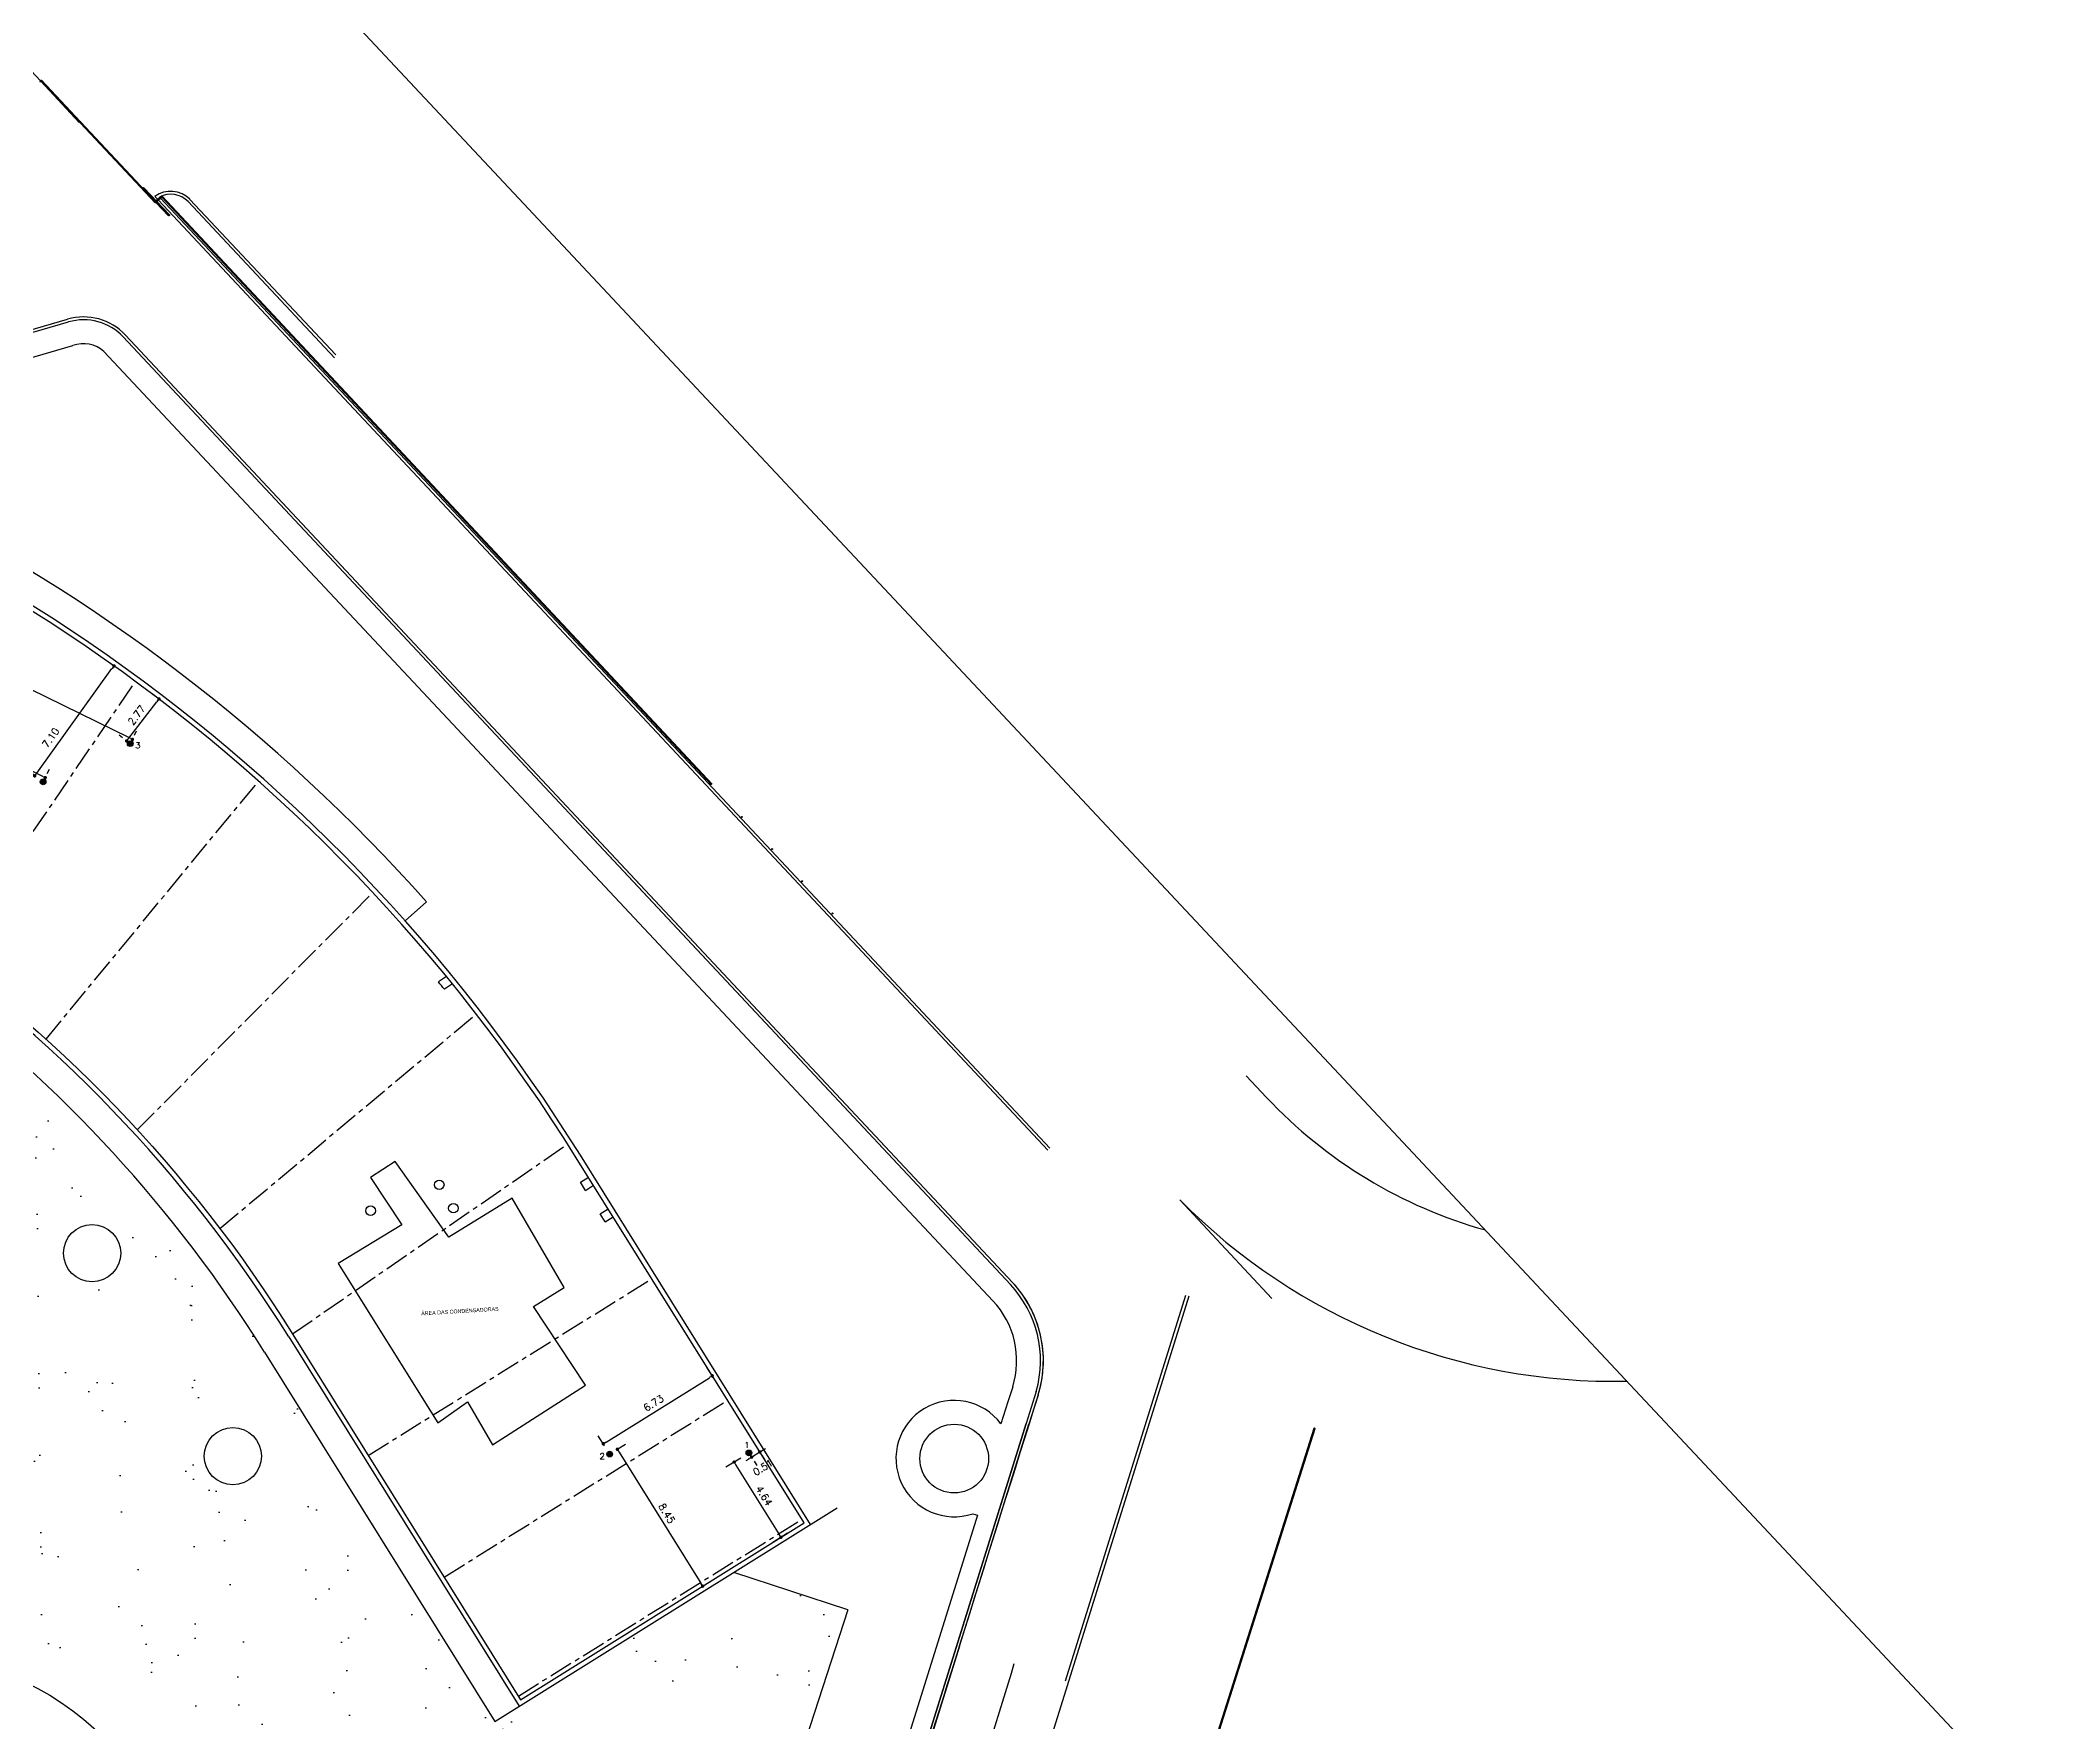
# Model space of a CAD drawing. Header units: metres. Extents: x 1796 to 2240, y -1398 to -687.
# Drawn here: x 2063.6 to 2169, y -1231.8 to -1143.7 of the extents above; entities that cross this region are included whole.
import ezdxf

# ---------------------------------------------------------------- set-up
doc = ezdxf.new("R2010")
doc.units = ezdxf.units.M
doc.header["$MEASUREMENT"] = 0
doc.linetypes.add('CENTER', pattern=[2, 1.25, -0.25, 0.25, -0.25])
doc.layers.get('0').update_dxf_attribs({"linetype": 'CONTINUOUS'})
doc.layers.get('Defpoints').update_dxf_attribs({"linetype": 'CONTINUOUS'})
for name, color, linetype in [('ARQUITETURA', 253, 'CONTINUOUS'), ('Cota', 10, 'CONTINUOUS'), ('MARCAÇÕES NA MANTA', 6, 'CONTINUOUS')]:
    doc.layers.add(name, color=color, linetype=linetype)
doc.styles.add('ENGECAD', font='arial.ttf')
doc.styles.add('R60-250', font='romans.shx', dxfattribs={"height": 0.375})
doc.styles.add('S20', font='SIMPLEX.shx', dxfattribs={"width": 1.1, "height": 0.2})
doc.dimstyles.new('250', dxfattribs={"dimtxt": 0.375, "dimasz": 0.18, "dimexe": 0.5, "dimexo": 0.5, "dimgap": 0.225, "dimtad": 1, "dimzin": 1, "dimdsep": 46, "dimtxsty": 'R60-250', "dimblk1": 'DOT', "dimblk2": 'DOT', "dimsah": 1, "dimcen": 0, "dimclrd": 1, "dimclre": 1, "dimclrt": 30, "dimadec": 0, "dimazin": 0, "dimtfac": 1, "dimtmove": 2, "dimatfit": 3, "dimldrblk": 'DOT', "dimfxl": 1, "dimtolj": 1, "dimtzin": 0, "dimarcsym": 0})

# ---------------------------------------------------------------- blocks, each defined once
blk = doc.blocks.new('_DOT')
at = {"color": 0, "linetype": 'ByBlock'}
blk.add_line((-0.5, 0), (-1, 0), dxfattribs=at)
at = {"color": 0, "linetype": 'ByBlock', "const_width": 0.5}
blk.add_lwpolyline([(-0.25, 0, 1), (0.25, 0, 1)], format="xyb", close=True, dxfattribs=at)
blk = doc.blocks.new('*D991')
at = {"layer": 'Cota', "color": 1, "lineweight": -2, "transparency": 16777216}
for p, q in [((2100.69, -1218), (2100.54, -1218.09)), ((2100.84, -1217.9), (2101.27, -1217.63)), ((2100.97, -1218.11), (2101.11, -1218.33)), ((2101.4, -1217.84), (2101.54, -1218.06)), ((2101.43, -1217.54), (2101.58, -1217.44))]:
    blk.add_line(p, q, dxfattribs=at)
at = {"layer": 'Defpoints', "color": 0, "transparency": 16777216}
for p in [(2100.7, -1217.68), (2101.13, -1217.41), (2101.27, -1217.63)]:
    blk.add_point(p, dxfattribs=at)
at = {"layer": 'Cota', "color": 1, "lineweight": -2, "transparency": 16777216, "xscale": 0.18, "yscale": 0.18, "zscale": 0.18}
for p, rotation in [((2100.84, -1217.9), 31.93962668871673), ((2101.27, -1217.63), 211.9396266887167)]:
    blk.add_blockref('_DOT', p, dxfattribs=dict(at, rotation=rotation))
at = {"layer": 'Cota', "color": 30, "transparency": 16777216, "insert": (2101.44, -1218.44), "char_height": 0.375, "attachment_point": 5, "rotation": 31.9396, "style": 'R60-250'}
blk.add_mtext('\\A1;0.51', dxfattribs=at)
blk = doc.blocks.new('*D992')
at = {"layer": 'Cota', "color": 1, "lineweight": -2, "transparency": 16777216}
for p, q in [((2100.28, -1217.95), (2099.5, -1218.43)), ((2100.02, -1218.32), (2102.29, -1221.95)), ((2102.73, -1221.88), (2101.96, -1222.37))]:
    blk.add_line(p, q, dxfattribs=at)
at = {"layer": 'Defpoints', "color": 0, "transparency": 16777216}
for p in [(2100.7, -1217.68), (2102.38, -1222.1), (2103.16, -1221.62)]:
    blk.add_point(p, dxfattribs=at)
at = {"layer": 'Cota', "color": 1, "lineweight": -2, "transparency": 16777216, "xscale": 0.18, "yscale": 0.18, "zscale": 0.18}
for p, rotation in [((2099.93, -1218.16), 121.9396266889329), ((2102.38, -1222.1), 301.9396266889329)]:
    blk.add_blockref('_DOT', p, dxfattribs=dict(at, rotation=rotation))
at = {"layer": 'Cota', "color": 30, "transparency": 16777216, "insert": (2101.5, -1219.92), "char_height": 0.375, "attachment_point": 5, "rotation": 301.9396, "style": 'R60-250'}
blk.add_mtext('\\A1;4.64', dxfattribs=at)
blk = doc.blocks.new('*D993')
at = {"layer": 'Cota', "color": 1, "lineweight": -2, "transparency": 16777216}
for p, q in [((2093.23, -1217.11), (2098.63, -1213.74)), ((2098.85, -1213.75), (2098.52, -1213.22)), ((2093.14, -1217.31), (2092.81, -1216.78))]:
    blk.add_line(p, q, dxfattribs=at)
at = {"layer": 'Defpoints', "color": 0, "transparency": 16777216}
for p in [(2098.78, -1213.64), (2099.12, -1214.18), (2093.41, -1217.74)]:
    blk.add_point(p, dxfattribs=at)
at = {"layer": 'Cota', "color": 1, "lineweight": -2, "transparency": 16777216, "xscale": 0.18, "yscale": 0.18, "zscale": 0.18}
for p, rotation in [((2098.78, -1213.64), 31.93962668872481), ((2093.07, -1217.2), 211.9396266887248)]:
    blk.add_blockref('_DOT', p, dxfattribs=dict(at, rotation=rotation))
at = {"layer": 'Cota', "color": 30, "transparency": 16777216, "insert": (2095.71, -1215.07), "char_height": 0.375, "attachment_point": 5, "rotation": 31.9396, "style": 'R60-250'}
blk.add_mtext('\\A1;6.73', dxfattribs=at)
blk = doc.blocks.new('*D994')
at = {"layer": 'Cota', "color": 1, "lineweight": -2, "transparency": 16777216}
for p, q in [((2093.83, -1217.47), (2094.24, -1217.22)), ((2093.91, -1217.64), (2098.19, -1224.5)), ((2098.3, -1224.65), (2098.71, -1224.39))]:
    blk.add_line(p, q, dxfattribs=at)
at = {"layer": 'Defpoints', "color": 0, "transparency": 16777216}
for p in [(2093.41, -1217.74), (2098.28, -1224.66), (2097.88, -1224.91)]:
    blk.add_point(p, dxfattribs=at)
at = {"layer": 'Cota', "color": 1, "lineweight": -2, "transparency": 16777216, "xscale": 0.18, "yscale": 0.18, "zscale": 0.18}
for p, rotation in [((2093.81, -1217.49), 121.9396266889307), ((2098.28, -1224.66), 301.9396266889307)]:
    blk.add_blockref('_DOT', p, dxfattribs=dict(at, rotation=rotation))
at = {"layer": 'Cota', "color": 30, "transparency": 16777216, "insert": (2096.4, -1220.85), "char_height": 0.375, "attachment_point": 5, "rotation": 301.9396, "style": 'R60-250'}
blk.add_mtext('\\A1;8.45', dxfattribs=at)
blk = doc.blocks.new('*D995')
at = {"layer": 'Cota', "color": 1, "lineweight": -2, "transparency": 16777216}
for p, q in [((2069.57, -1178.02), (2069.39, -1177.88)), ((2068.21, -1180.24), (2069.68, -1178.33)), ((2067.89, -1180.22), (2067.71, -1180.08))]:
    blk.add_line(p, q, dxfattribs=at)
at = {"layer": 'Defpoints', "color": 0, "transparency": 16777216}
for p in [(2069.79, -1178.18), (2069.97, -1178.33), (2068.29, -1180.52)]:
    blk.add_point(p, dxfattribs=at)
at = {"layer": 'Cota', "color": 1, "lineweight": -2, "transparency": 16777216, "xscale": 0.18, "yscale": 0.18, "zscale": 0.18}
for p, rotation in [((2069.79, -1178.18), 52.53382261264198), ((2068.1, -1180.38), 232.533822612642)]:
    blk.add_blockref('_DOT', p, dxfattribs=dict(at, rotation=rotation))
at = {"layer": 'Cota', "color": 30, "transparency": 16777216, "insert": (2068.62, -1179.03), "char_height": 0.375, "attachment_point": 5, "rotation": 52.5338, "style": 'R60-250'}
blk.add_mtext('\\A1;2.77', dxfattribs=at)
blk = doc.blocks.new('*D999')
at = {"layer": 'Cota', "color": 1, "lineweight": -2, "transparency": 16777216}
for p, q in [((2067.47, -1176.48), (2067.03, -1176.16)), ((2063.39, -1182.06), (2067.33, -1176.59)), ((2063.32, -1182.23), (2062.88, -1181.91))]:
    blk.add_line(p, q, dxfattribs=at)
at = {"layer": 'Defpoints', "color": 0, "transparency": 16777216}
for p in [(2067.44, -1176.45), (2067.88, -1176.77), (2063.72, -1182.53)]:
    blk.add_point(p, dxfattribs=at)
at = {"layer": 'Cota', "color": 1, "lineweight": -2, "transparency": 16777216, "xscale": 0.18, "yscale": 0.18, "zscale": 0.18}
for p, rotation in [((2067.44, -1176.45), 54.19080671423378), ((2063.28, -1182.21), 234.1908067142338)]:
    blk.add_blockref('_DOT', p, dxfattribs=dict(at, rotation=rotation))
at = {"layer": 'Cota', "color": 30, "transparency": 16777216, "insert": (2064.12, -1180.21), "char_height": 0.375, "attachment_point": 5, "rotation": 54.1908, "style": 'R60-250'}
blk.add_mtext('\\A1;7.10', dxfattribs=at)
blk = doc.blocks.new('*D1000')
at = {"layer": 'Cota', "color": 1, "lineweight": -2, "transparency": 16777216}
for p, q in [((2053.36, -1176.88), (2053.47, -1176.65)), ((2063.67, -1182.22), (2053.41, -1177.18)), ((2063.94, -1182.08), (2064.05, -1181.85))]:
    blk.add_line(p, q, dxfattribs=at)
at = {"layer": 'Defpoints', "color": 0, "transparency": 16777216}
for p in [(2053.25, -1177.1), (2053.14, -1177.33), (2063.72, -1182.53)]:
    blk.add_point(p, dxfattribs=at)
at = {"layer": 'Cota', "color": 1, "lineweight": -2, "transparency": 16777216, "xscale": 0.18, "yscale": 0.18, "zscale": 0.18}
for p, rotation in [((2053.25, -1177.1), 153.836098638135), ((2063.83, -1182.3), 333.836098638135)]:
    blk.add_blockref('_DOT', p, dxfattribs=dict(at, rotation=rotation))
at = {"layer": 'Cota', "color": 30, "transparency": 16777216, "insert": (2058.72, -1179.33), "char_height": 0.375, "attachment_point": 5, "rotation": 333.8361, "style": 'R60-250'}
blk.add_mtext('\\A1;11.79', dxfattribs=at)
blk = doc.blocks.new('*D1001')
at = {"layer": 'Cota', "color": 1, "lineweight": -2, "transparency": 16777216}
for p, q in [((2055.04, -1173.46), (2055.15, -1173.23)), ((2068.24, -1180.22), (2055.09, -1173.76)), ((2068.51, -1180.08), (2068.62, -1179.85))]:
    blk.add_line(p, q, dxfattribs=at)
at = {"layer": 'Defpoints', "color": 0, "transparency": 16777216}
for p in [(2054.82, -1173.91), (2054.93, -1173.68), (2068.29, -1180.52)]:
    blk.add_point(p, dxfattribs=at)
at = {"layer": 'Cota', "color": 1, "lineweight": -2, "transparency": 16777216, "xscale": 0.18, "yscale": 0.18, "zscale": 0.18}
for p, rotation in [((2054.93, -1173.68), 153.836098638135), ((2068.4, -1180.3), 333.836098638135)]:
    blk.add_blockref('_DOT', p, dxfattribs=dict(at, rotation=rotation))
at = {"layer": 'Cota', "color": 30, "transparency": 16777216, "insert": (2061.85, -1176.62), "char_height": 0.375, "attachment_point": 5, "rotation": 333.8361, "style": 'R60-250'}
blk.add_mtext('\\A1;15.01', dxfattribs=at)

msp = doc.modelspace()

# ---------------------------------------------------------------- hatches: boundary and pattern name
at = {"layer": 'ARQUITETURA'}
h = msp.add_hatch(dxfattribs=at)
h.set_pattern_fill('AR-SAND', color=116, scale=3, angle=-46.87704, style=0)
h.set_pattern_definition([(350.62296, (1466.5355, -762.2295), (4.089919, 4.08927), [0, -4.56, 0, -5.1, 0, -4.875]), (320.623, (1466.5355, -762.2295), (9.808834, 1.91215), [0, -2.46, 0, -4.11, 0, -1.575]), (280.62296, (1464.013, -759.536), (6.39856, -6.807323), [0, -1.5, 0, -5.4, 0, -7.05]), (270.623, (1464.013, -759.536), (8.08648, -4.78256), [0, -0.75, 0, -3.54, 0, -4.05])])
edge = h.paths.add_edge_path(flags=16)
edge.add_arc((2066.287, -1207.214), 1.5, 0, 360)
edge = h.paths.add_edge_path(flags=16)
edge.add_arc((2057.599, -1198.564), 1.5, 0, 360)
edge = h.paths.add_edge_path(flags=16)
edge.add_arc((2073.665, -1217.85), 1.5, 0, 360)
edge = h.paths.add_edge_path()
edge.add_line((2077.352, -1309.792), (2085.445, -1302.211))
edge.add_line((2085.445, -1302.211), (2073.239, -1273.427))
edge.add_line((2073.239, -1273.427), (2067.011, -1271.396))
edge.add_line((2067.011, -1271.396), (2078.13, -1237.298))
edge.add_line((2078.13, -1237.298), (2099.861, -1244.384))
edge.add_line((2099.861, -1244.384), (2105.891, -1225.893))
edge.add_line((2105.891, -1225.893), (2099.905, -1223.941))
edge.add_line((2099.905, -1223.941), (2088.659, -1230.952))
edge.add_line((2088.659, -1230.952), (2087.386, -1231.745))
edge.add_line((2087.386, -1231.745), (2081.302, -1221.986))
edge.add_line((2081.302, -1221.986), (2075.324, -1212.397))
edge.add_arc((2015.073, -1249.958), 71, 31.93963, 58.40362)
edge.add_line((2052.273, -1189.483), (2051.642, -1190.504))
edge.add_line((2051.642, -1190.504), (2053.79, -1191.88))
edge.add_line((2053.79, -1191.88), (2048.269, -1200.819))
edge.add_line((2048.269, -1200.819), (2046.144, -1199.883))
edge.add_line((2046.144, -1199.883), (2045.083, -1201.601))
edge.add_line((2045.083, -1201.601), (2040.549, -1199.602))
edge.add_line((2040.549, -1199.602), (2026.147, -1232.207))
edge.add_line((2026.147, -1232.207), (2038.654, -1250.543))
edge.add_line((2038.654, -1250.543), (2041.807, -1254.475))
edge.add_line((2041.807, -1254.475), (2044.458, -1252.416))
edge.add_arc((2056.298, -1243.206), 15, -76.24288, 217.88029, ccw=False)
edge.add_line((2059.865, -1257.775), (2060.07, -1259.076))
edge.add_line((2060.07, -1259.076), (2062.972, -1258.62))
edge.add_line((2062.972, -1258.62), (2063.461, -1261.731))
edge.add_line((2063.461, -1261.731), (2056.398, -1262.842))
edge.add_line((2056.398, -1262.842), (2055.909, -1259.731))
edge.add_line((2055.909, -1259.731), (2057.581, -1259.468))
edge.add_line((2057.581, -1259.468), (2057.377, -1258.167))
edge.add_arc((2056.298, -1243.206), 15, 229.73446, 274.12525, ccw=False)
edge.add_line((2046.603, -1254.651), (2042.748, -1259.156))
edge.add_line((2042.748, -1259.156), (2047.014, -1260.547))
edge.add_line((2047.014, -1260.547), (2045.299, -1265.809))
edge.add_line((2045.299, -1265.809), (2040.345, -1264.193))
edge.add_line((2040.345, -1264.193), (2039.012, -1268.282))
edge.add_line((2039.012, -1268.282), (2061.183, -1275.512))
edge.add_line((2061.183, -1275.512), (2054.053, -1297.379))
edge.add_line((2054.053, -1297.379), (2078.772, -1305.439))
edge.add_line((2078.772, -1305.439), (2077.352, -1309.792))
at = {"layer": 'MARCAÇÕES NA MANTA'}
h = msp.add_hatch(color=4, dxfattribs=at)
h.dxf.hatch_style = 1
h.paths.add_polyline_path([(2068.437, -1180.524, 1), (2068.137, -1180.524, 1)])
h = msp.add_hatch(color=4, dxfattribs=at)
h.dxf.hatch_style = 1
h.paths.add_polyline_path([(2063.873, -1182.526, 1), (2063.573, -1182.526, 1)])
h = msp.add_hatch(color=4, dxfattribs=at)
h.dxf.hatch_style = 1
h.paths.add_polyline_path([(2093.558, -1217.739, 1), (2093.258, -1217.739, 1)])
h = msp.add_hatch(color=4, dxfattribs=at)
h.dxf.hatch_style = 1
h.paths.add_polyline_path([(2100.852, -1217.682, 1), (2100.552, -1217.682, 1)])

# ---------------------------------------------------------------- linework, layer by layer
at = {"layer": 'ARQUITETURA'}
for p, q in [((1971.883, -1027.276), (2168.966, -1237.679)), ((2061.612, -1143.693, 0), (2063.587, -1145.802, 0)), ((2063.598, -1145.791, 4.5), (2063.586, -1145.803, 4.5)), ((2063.589, -1145.8, 4.5), (2065.621, -1147.969, 4.5)), ((2063.591, -1145.799, 4.5), (2065.623, -1147.968, 4.5)), ((2063.601, -1145.819, 4.5), (2065.617, -1147.972, 4.5)), ((2063.614, -1145.807, 4.5), (2065.615, -1147.944, 4.5)), ((2063.635, -1145.805, 4.5), (2065.619, -1147.923, 4.5)), ((2065.657, -1147.92, 0), (2063.641, -1145.767, 0)), ((2063.643, -1145.799, 4.5), (2065.626, -1147.916, 4.5)), ((2065.63, -1147.96, 0), (2065.617, -1147.972, 0)), ((2065.655, -1147.991, 17.999), (2069.587, -1152.189, 17.999)), ((2069.585, -1152.157, 17.999), (2065.686, -1147.995, 17.999)), ((2065.692, -1147.957, 17.999), (2069.624, -1152.154, 17.999)), ((2069.592, -1152.15, 17.999), (2065.694, -1147.988, 17.999)), ((2068.966, -1151.434, 13.499), (2068.956, -1151.442, 13.499)), ((2068.958, -1151.441, 13.499), (2070.292, -1152.865, 13.499)), ((2068.96, -1151.439, 13.499), (2070.294, -1152.864, 13.499)), ((2068.976, -1151.441, 13.499), (2069.627, -1152.136, 13.499)), ((2069.631, -1152.114, 22.499), (2068.998, -1151.438, 22.499)), ((2069.003, -1151.4, 22.499), (2070.336, -1152.823, 22.499)), ((2069.638, -1152.107, 22.499), (2069.005, -1151.432, 22.499)), ((2069.732, -1152.019, 0), (2069.577, -1151.853, 0)), ((2069.929, -1151.834, 4.5), (2069.652, -1152.093, 4.5)), ((2069.925, -1151.865, 0), (2069.665, -1152.108, 0)), ((2069.932, -1151.872, 0), (2069.672, -1152.116, 0)), ((2069.964, -1151.87, 4.5), (2069.686, -1152.13, 4.5)), ((2069.812, -1151.885, 0), (2069.841, -1151.916, 0)), ((2116.477, -1201.719, 0), (2069.876, -1151.953, 0)), ((2069.945, -1151.887, 0), (2098.746, -1182.686, 0)), ((2069.965, -1151.835, 0), (2098.784, -1182.653, 0)), ((2069.629, -1152.164, 13.499), (2070.289, -1152.868, 13.499)), ((2069.642, -1152.152, 13.499), (2070.294, -1152.848, 13.499)), ((2070.297, -1152.826, 22.499), (2069.664, -1152.15, 22.499)), ((2070.304, -1152.819, 22.499), (2069.671, -1152.143, 22.499)), ((2116.368, -1201.821, 0), (2069.766, -1152.055, 0)), ((2070.3, -1152.858, 9), (2070.289, -1152.868, 9)), ((2071.321, -1152.125, 0), (2078.985, -1160.307, 0)), ((2071.415, -1152.006, 0), (2079.052, -1160.159, 0)), ((2052.683, -1161.866, 0), (2065.007, -1158.285, 0)), ((2052.485, -1162.08, 0), (2065.049, -1158.429, 0)), ((2067.924, -1159.218, 0), (2114.402, -1208.852, 0)), ((2068.034, -1159.115, 0), (2114.512, -1208.75, 0)), ((2052.834, -1163.28, 0), (2065.282, -1159.663, 0)), ((2066.912, -1159.979, 0), (2113.49, -1209.706, 0)), ((2114.511, -1208.749), (2091.933, -1184.637)), ((2114.402, -1208.851), (2091.823, -1184.74)), ((2083.814, -1188.813), (2082.692, -1189.809)), ((2084.852, -1192.721), (2084.433, -1192.999)), ((2085.169, -1193.11), (2084.75, -1193.388)), ((2126.761, -1197.925), (2127.823, -1199.055)), ((2103.59, -1221.349), (2091.66, -1202.213)), ((2103.934, -1221.429), (2091.872, -1202.081)), ((2091.873, -1203.5), (2092.297, -1203.236)), ((2092.138, -1203.925), (2091.873, -1203.5)), ((2092.138, -1203.925), (2092.562, -1203.66)), ((2128.108, -1209.582), (2123.276, -1204.42)), ((2092.905, -1205.155), (2093.329, -1204.89)), ((2093.169, -1205.579), (2092.905, -1205.155)), ((2093.169, -1205.579), (2093.593, -1205.315)), ((2123.747, -1209.464, 0), (2100.959, -1282.466)), ((2117.299, -1229.615), (2123.604, -1209.42, 0)), ((2076.597, -1211.604), (2088.659, -1230.952)), ((2076.809, -1211.471), (2088.739, -1230.607)), ((2075.324, -1212.397), (2087.386, -1231.745)), ((2115.757, -1214.458, 0), (2100.485, -1263.351)), ((2114.271, -1215.007), (2113.91, -1216.162)), ((2114.523, -1214.221, 0), (2114.274, -1215.01, 0)), ((2115.85, -1214.648, 0), (2115.371, -1216.18)), ((2100.485, -1263.351), (2115.227, -1216.135)), ((2100.628, -1263.396), (2115.371, -1216.18)), ((2116.346, -1260.485, 0), (2130.318, -1216.385, 0)), ((2116.402, -1260.473, 0), (2130.365, -1216.404, 0)), ((2087.386, -1231.745), (2105.334, -1220.556)), ((2088.739, -1230.607), (2103.59, -1221.349)), ((2112.681, -1220.938, 0), (2099.53, -1263.053, 0)), ((2112.442, -1220.863, 0), (2112.681, -1220.938, 0)), ((2105.891, -1225.893), (2099.905, -1223.941)), ((2105.891, -1225.893), (2092.448, -1267.116)), ((2111.738, -1227.8), (2100.627, -1263.392)), ((2114.59, -1228.729), (2114.447, -1229.23)), ((2114.447, -1229.23), (2103.491, -1264.286))]:
    msp.add_line(p, q, dxfattribs=at)
at = {"layer": 'ARQUITETURA', "color": 18, "linetype": 'CENTER', "true_color": 0x000000}
for p, q in [((2058.703, -1191.743), (2068.552, -1177.278)), ((2063.874, -1196.004), (2075.003, -1182.499)), ((2068.658, -1200.752), (2080.985, -1188.33)), ((2072.982, -1205.922), (2086.406, -1194.695)), ((2076.793, -1211.445), (2091.196, -1201.505)), ((2080.76, -1217.809), (2095.611, -1208.551)), ((2084.733, -1224.182), (2099.584, -1214.924)), ((2088.622, -1230.419), (2103.472, -1221.161))]:
    msp.add_line(p, q, dxfattribs=at)
at = {"layer": 'ARQUITETURA'}
msp.add_lwpolyline([(2006.496, -1174.337), (2028.464, -1178.451, -0.2100661), (2076.809, -1211.471)], format="xyb", dxfattribs=at)
msp.add_lwpolyline([(2079.183, -1207.759), (2084.412, -1216.106), (2085.953, -1215.005), (2087.269, -1217.248), (2092.139, -1214.135), (2089.408, -1210.007), (2091.024, -1209.007), (2088.306, -1204.338), (2084.983, -1206.379), (2082.172, -1202.415), (2080.869, -1203.254), (2082.512, -1205.728)], close=True, dxfattribs=at)
for centre, radius in [((2063.577, -1145.827, 0), 0.025), ((2063.622, -1145.784, 4.5), 0.025), ((2065.639, -1147.937, 4.5), 0.025), ((2065.673, -1147.974, 13.499), 0.025), ((2068.985, -1151.417, 13.499), 0.025), ((2069.947, -1151.852, 0), 0.025), ((2069.947, -1151.852, -4.5), 0.025), ((2069.605, -1152.171, 9), 0.025), ((2069.651, -1152.129, 13.499), 0.025), ((2070.318, -1152.84, 13.499), 0.025), ((2100.34, -1184.358, 0), 0.025), ((2101.919, -1186.044, 0), 0.025), ((2103.498, -1187.73, 0), 0.025), ((2105.077, -1189.416, 0), 0.025), ((2084.477, -1203.632), 0.25), ((2085.218, -1204.859), 0.25), ((2066.287, -1207.214), 1.5), ((2080.882, -1204.989), 0.25), ((2111.458, -1217.976), 1.8), ((2073.665, -1217.85), 1.5), ((2130.342, -1216.393, 0), 0.025), ((2056.298, -1243.206), 15)]:
    msp.add_circle(centre, radius, dxfattribs=at)
for centre, radius, start, end in [((2070.406, -1153.012, 0), 1.425, 44.91762, 125.56475), ((2070.405, -1153.02, 0), 1.28, 44.31493, 117.59946), ((2065.844, -1161.166, 0), 3, 43.11924, 106.20342), ((2065.844, -1161.166, 0), 2.85, 43.11924, 106.20342), ((2065.83, -1161.196, 0), 1.628, 48.36392, 109.66738), ((2015.073, -1249.958), 90.25, 31.93963, 79.39324), ((2015.073, -1249.958), 90.5, 31.93963, 79.39324), ((2015.073, -1249.958), 92, 41.65318, 63.57537), ((2015.073, -1249.958), 72.5, 31.93963, 79.39324), ((2015.073, -1249.958), 71, 31.93963, 74.22149), ((2014.864, -1250.097), 90, 39.05726, 39.37715), ((2014.864, -1250.097), 90, 39.05726, 39.37715), ((2014.864, -1250.097), 90, 39.05726, 39.37715), ((2014.864, -1250.097), 90, 39.05726, 39.37715), ((2146.034, -1181.927, 0), 25, 223.24427, 254.35812), ((2146.038, -1181.928), 32, 224.658, 271.20684), ((2110.132, -1212.851, 0), 5.85, 344.05536, 43.11924), ((2110.132, -1212.851, 0), 6, 342.66381, 43.12783), ((2110.132, -1212.851, 0), 6, 12.89582, 43.11924), ((2110.132, -1212.851, 0), 4.6, 342.66381, 43.11924), ((2110.133, -1212.851, 0), 6, 344.05489, 12.89598), ((13583.706, -4824.427, 0), 12022.565, 162.5273114, 162.7707344), ((2111.458, -1217.976, 0), 3.05, 36.5008, 288.81848), ((2110.132, -1212.851, 0), 6, 342.66381, 344.05536)]:
    msp.add_arc(centre, radius, start, end, dxfattribs=at)
at = {"layer": 'MARCAÇÕES NA MANTA', "color": 5}
for centre in [(2068.287, -1180.524), (2063.723, -1182.526), (2093.408, -1217.739), (2100.702, -1217.682)]:
    msp.add_circle(centre, 0.15, dxfattribs=at)

# ---------------------------------------------------------------- texts
at = {"layer": 'ARQUITETURA', "style": 'ENGECAD'}
msp.add_text('ÁREA DAS CONDENSADORAS', height=0.2, rotation=3.49162, dxfattribs=at).set_placement((2083.537, -1210.477))
at = {"layer": 'MARCAÇÕES NA MANTA', "style": 'S20', "width": 1.1}
for s, p in [('3', (2068.545, -1180.763)), ('1', (2100.459, -1217.414)), ('2', (2092.875, -1218.001))]:
    msp.add_text(s, height=0.3, dxfattribs=at).set_placement(p)

# ---------------------------------------------------------------- dimensions: what is measured, and where the dimension line sits
at = {"layer": 'Cota'}
for p1, p2, distance, picture, middle in [((2068.287, -1180.524), (2054.817, -1173.907), -0.253, '*D1001', (2061.846, -1176.618)), ((2063.723, -1182.526), (2053.138, -1177.325), -0.248, '*D1000', (2058.722, -1179.333)), ((2068.287, -1180.524), (2069.972, -1178.325), 0.231, '*D995', (2068.618, -1179.033)), ((2093.408, -1217.739), (2099.119, -1214.179), 0.633, '*D993', (2095.711, -1215.072)), ((2093.408, -1217.739), (2097.878, -1224.91), 0.479, '*D994', (2096.4, -1220.853)), ((2100.702, -1217.682), (2103.157, -1221.619), -0.913, '*D992', (2101.505, -1219.915))]:
    dim = msp.add_aligned_dim(p1=p1, p2=p2, distance=distance, dimstyle='250', dxfattribs=at)
    dim.commit()
    dim.dimension.update_dxf_attribs({"geometry": picture, "text_midpoint": middle})
for base, p1, p2, angle, picture, middle in [((2067.435, -1176.449), (2063.723, -1182.526), (2067.878, -1176.768), 54.19081, '*D999', (2064.12, -1180.214)), ((2101.274, -1217.635), (2100.702, -1217.682), (2101.135, -1217.412), 31.93963, '*D991', (2101.445, -1218.437))]:
    dim = msp.add_linear_dim(base=base, p1=p1, p2=p2, angle=angle, dimstyle='250', dxfattribs=at)
    dim.commit()
    dim.dimension.update_dxf_attribs({"geometry": picture, "text_midpoint": middle, "dimtype": 161})

doc.saveas('drawing.dxf')
